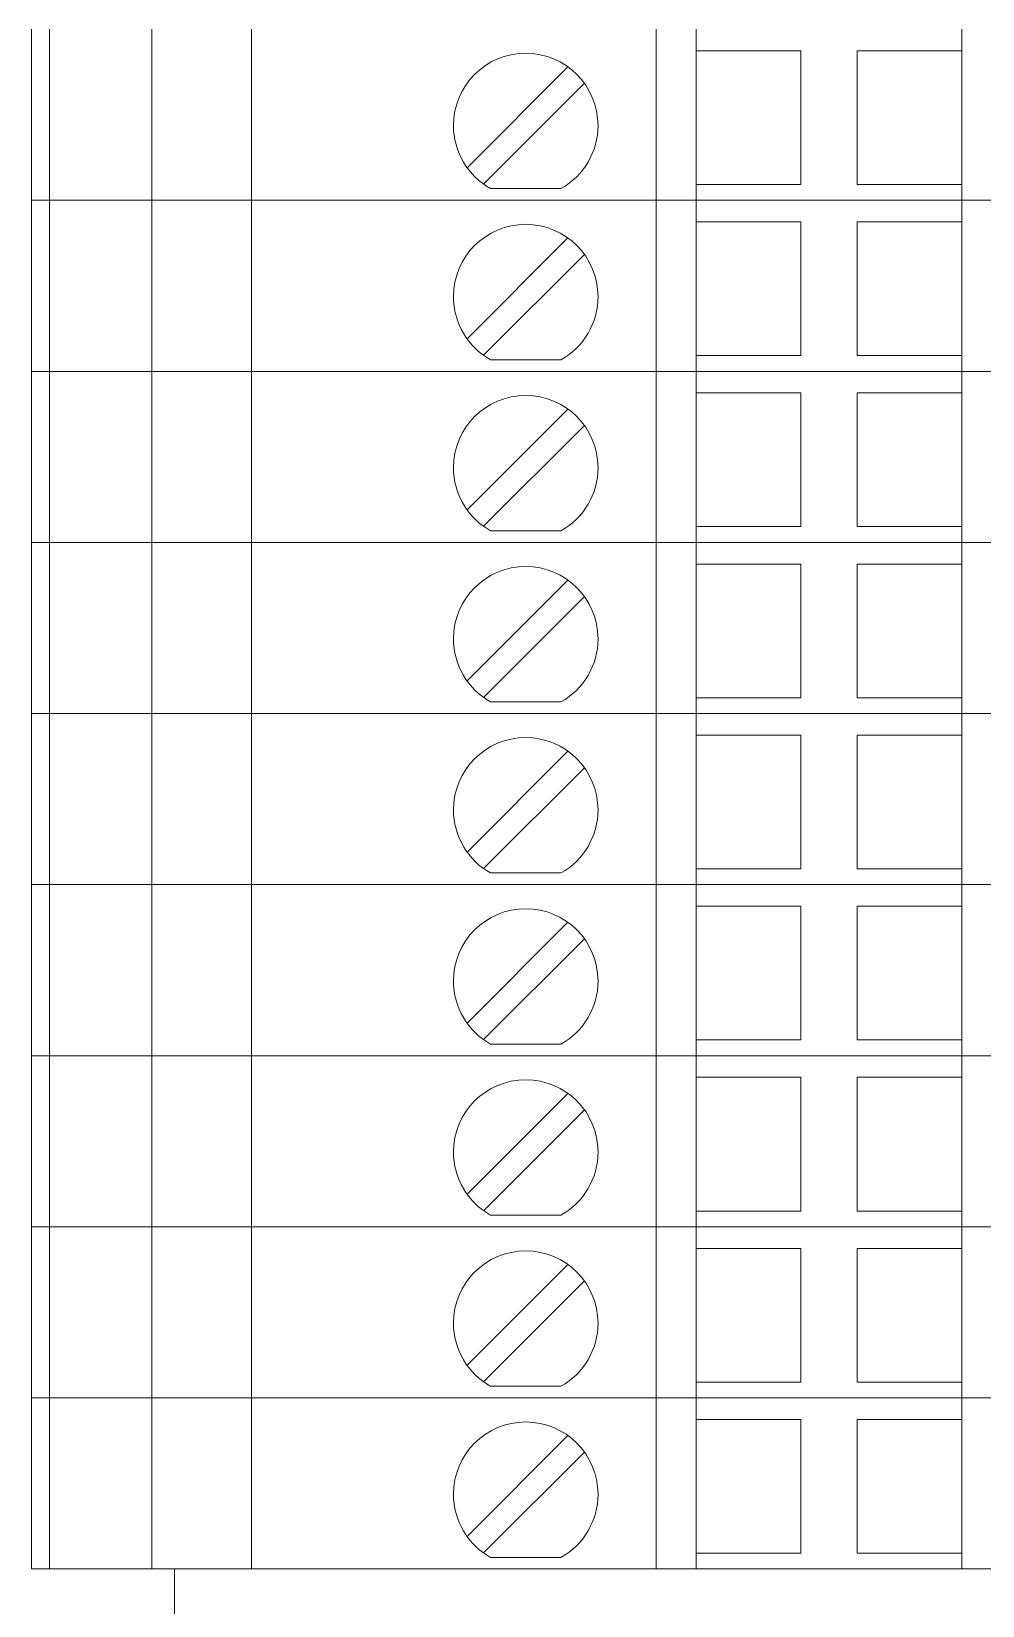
# Model space of a CAD drawing. Header units: millimetres. Extents: x 1880 to 4113, y 771 to 2990.
# Drawn here: x 2688.42 to 2717.04, y 2233.06 to 2280.44 of the extents above; entities that cross this region are included whole.
import ezdxf

# ---------------------------------------------------------------- set-up
doc = ezdxf.new("R2010")
doc.units = ezdxf.units.MM
doc.layers.add('000-PI-Oprema', color=30, linetype='Continuous', lineweight=5)

msp = doc.modelspace()

# ---------------------------------------------------------------- linework, layer by layer
at = {"color": 0, "linetype": 'ByBlock', "lineweight": 0, "ltscale": 0.25}
msp.add_lwpolyline([(2692.722, 2234.164), (2692.722, 2226.814), (2741.322, 2226.814), (2741.322, 2234.164), (2692.722, 2234.164)], dxfattribs=at)
at = {"layer": '000-PI-Oprema', "color": 0, "linetype": 'ByBlock', "lineweight": 0}
for p, q in [((2688.422, 2280.514), (2688.422, 2275.364)), ((2688.969, 2275.364), (2688.969, 2280.514)), ((2692.046, 2280.514), (2692.046, 2275.364)), ((2695.046, 2280.514), (2695.046, 2275.364)), ((2707.222, 2280.514), (2707.222, 2275.364)), ((2708.422, 2280.514), (2708.422, 2275.364)), ((2716.422, 2275.364), (2716.422, 2280.514)), ((2708.422, 2279.864), (2708.422, 2279.864)), ((2708.422, 2279.864), (2711.572, 2279.864)), ((2711.572, 2279.864), (2711.572, 2279.864)), ((2711.572, 2279.864), (2711.572, 2275.839)), ((2713.272, 2279.864), (2716.422, 2279.864)), ((2713.272, 2279.864), (2713.272, 2279.864)), ((2713.272, 2275.839), (2713.272, 2279.864)), ((2716.422, 2279.864), (2716.422, 2279.864)), ((2704.567, 2279.379), (2701.532, 2276.344)), ((2702.026, 2275.849), (2705.062, 2278.884)), ((2707.222, 2278.914), (2707.222, 2278.914)), ((2707.222, 2276.314), (2707.222, 2278.914)), ((2707.222, 2276.314), (2707.222, 2276.314)), ((2702.238, 2275.714), (2702.238, 2275.714)), ((2704.356, 2275.714), (2702.238, 2275.714)), ((2704.356, 2275.714), (2704.356, 2275.714)), ((2708.422, 2275.839), (2708.422, 2275.839)), ((2711.572, 2275.839), (2708.422, 2275.839)), ((2711.572, 2275.839), (2711.572, 2275.839)), ((2713.272, 2275.839), (2713.272, 2275.839)), ((2716.422, 2275.839), (2713.272, 2275.839)), ((2716.422, 2275.839), (2716.422, 2275.839)), ((2688.422, 2275.364), (2707.222, 2275.364)), ((2688.422, 2275.364), (2689.105, 2275.364)), ((2688.422, 2275.364), (2707.222, 2275.364)), ((2688.422, 2275.364), (2688.422, 2270.214)), ((2688.969, 2270.214), (2688.969, 2275.364)), ((2692.046, 2275.364), (2692.046, 2270.214)), ((2695.046, 2275.364), (2695.046, 2270.214)), ((2707.222, 2275.364), (2708.422, 2275.364)), ((2707.222, 2275.364), (2708.422, 2275.364)), ((2707.222, 2275.364), (2707.222, 2270.214)), ((2716.422, 2275.364), (2708.422, 2275.364)), ((2708.422, 2275.364), (2708.422, 2275.364)), ((2708.422, 2275.364), (2708.422, 2275.364)), ((2716.422, 2275.364), (2708.422, 2275.364)), ((2708.422, 2275.364), (2708.422, 2270.214)), ((2716.422, 2275.364), (2717.622, 2275.364)), ((2716.422, 2275.364), (2716.422, 2275.364)), ((2716.422, 2275.364), (2716.422, 2275.364)), ((2716.422, 2275.364), (2717.622, 2275.364)), ((2716.422, 2270.214), (2716.422, 2275.364)), ((2708.422, 2274.714), (2708.422, 2274.714)), ((2708.422, 2274.714), (2711.572, 2274.714)), ((2711.572, 2274.714), (2711.572, 2274.714)), ((2711.572, 2274.714), (2711.572, 2270.689)), ((2713.272, 2274.714), (2716.422, 2274.714)), ((2713.272, 2274.714), (2713.272, 2274.714)), ((2713.272, 2270.689), (2713.272, 2274.714)), ((2716.422, 2274.714), (2716.422, 2274.714)), ((2704.567, 2274.229), (2701.532, 2271.194)), ((2702.026, 2270.699), (2705.062, 2273.734)), ((2707.222, 2273.764), (2707.222, 2273.764)), ((2707.222, 2271.164), (2707.222, 2273.764)), ((2707.222, 2271.164), (2707.222, 2271.164)), ((2702.238, 2270.564), (2702.238, 2270.564)), ((2704.356, 2270.564), (2702.238, 2270.564)), ((2704.356, 2270.564), (2704.356, 2270.564)), ((2708.422, 2270.689), (2708.422, 2270.689)), ((2711.572, 2270.689), (2708.422, 2270.689)), ((2711.572, 2270.689), (2711.572, 2270.689)), ((2713.272, 2270.689), (2713.272, 2270.689)), ((2716.422, 2270.689), (2713.272, 2270.689)), ((2716.422, 2270.689), (2716.422, 2270.689)), ((2688.422, 2270.214), (2707.222, 2270.214)), ((2688.422, 2270.214), (2689.105, 2270.214)), ((2688.422, 2270.214), (2707.222, 2270.214)), ((2688.422, 2270.214), (2688.422, 2265.064)), ((2688.969, 2265.064), (2688.969, 2270.214)), ((2692.046, 2270.214), (2692.046, 2265.064)), ((2695.046, 2270.214), (2695.046, 2265.064)), ((2707.222, 2270.214), (2708.422, 2270.214)), ((2707.222, 2270.214), (2708.422, 2270.214)), ((2707.222, 2270.214), (2707.222, 2265.064)), ((2716.422, 2270.214), (2708.422, 2270.214)), ((2708.422, 2270.214), (2708.422, 2270.214)), ((2708.422, 2270.214), (2708.422, 2270.214)), ((2716.422, 2270.214), (2708.422, 2270.214)), ((2708.422, 2270.214), (2708.422, 2265.064)), ((2716.422, 2270.214), (2717.622, 2270.214)), ((2716.422, 2270.214), (2716.422, 2270.214)), ((2716.422, 2270.214), (2716.422, 2270.214)), ((2716.422, 2270.214), (2717.622, 2270.214)), ((2716.422, 2265.064), (2716.422, 2270.214)), ((2708.422, 2269.564), (2708.422, 2269.564)), ((2708.422, 2269.564), (2711.572, 2269.564)), ((2711.572, 2269.564), (2711.572, 2269.564)), ((2711.572, 2269.564), (2711.572, 2265.539)), ((2713.272, 2269.564), (2716.422, 2269.564)), ((2713.272, 2269.564), (2713.272, 2269.564)), ((2713.272, 2265.539), (2713.272, 2269.564)), ((2716.422, 2269.564), (2716.422, 2269.564)), ((2704.567, 2269.079), (2701.532, 2266.044)), ((2702.026, 2265.549), (2705.062, 2268.584)), ((2707.222, 2268.614), (2707.222, 2268.614)), ((2707.222, 2266.014), (2707.222, 2268.614)), ((2707.222, 2266.014), (2707.222, 2266.014)), ((2702.238, 2265.414), (2702.238, 2265.414)), ((2704.356, 2265.414), (2702.238, 2265.414)), ((2704.356, 2265.414), (2704.356, 2265.414)), ((2708.422, 2265.539), (2708.422, 2265.539)), ((2711.572, 2265.539), (2708.422, 2265.539)), ((2711.572, 2265.539), (2711.572, 2265.539)), ((2713.272, 2265.539), (2713.272, 2265.539)), ((2716.422, 2265.539), (2713.272, 2265.539)), ((2716.422, 2265.539), (2716.422, 2265.539)), ((2688.422, 2265.064), (2707.222, 2265.064)), ((2688.422, 2265.064), (2689.105, 2265.064)), ((2688.422, 2265.064), (2707.222, 2265.064)), ((2688.422, 2265.064), (2688.422, 2259.914)), ((2688.969, 2259.914), (2688.969, 2265.064)), ((2692.046, 2265.064), (2692.046, 2259.914)), ((2695.046, 2265.064), (2695.046, 2259.914)), ((2707.222, 2265.064), (2708.422, 2265.064)), ((2707.222, 2265.064), (2708.422, 2265.064)), ((2707.222, 2265.064), (2707.222, 2259.914)), ((2716.422, 2265.064), (2708.422, 2265.064)), ((2708.422, 2265.064), (2708.422, 2265.064)), ((2708.422, 2265.064), (2708.422, 2265.064)), ((2716.422, 2265.064), (2708.422, 2265.064)), ((2708.422, 2265.064), (2708.422, 2259.914)), ((2716.422, 2265.064), (2717.622, 2265.064)), ((2716.422, 2265.064), (2716.422, 2265.064)), ((2716.422, 2265.064), (2716.422, 2265.064)), ((2716.422, 2265.064), (2717.622, 2265.064)), ((2716.422, 2259.914), (2716.422, 2265.064)), ((2708.422, 2264.414), (2708.422, 2264.414)), ((2708.422, 2264.414), (2711.572, 2264.414)), ((2711.572, 2264.414), (2711.572, 2264.414)), ((2711.572, 2264.414), (2711.572, 2260.389)), ((2713.272, 2264.414), (2716.422, 2264.414)), ((2713.272, 2264.414), (2713.272, 2264.414)), ((2713.272, 2260.389), (2713.272, 2264.414)), ((2716.422, 2264.414), (2716.422, 2264.414)), ((2704.567, 2263.929), (2701.532, 2260.894)), ((2702.026, 2260.399), (2705.062, 2263.434)), ((2707.222, 2263.464), (2707.222, 2263.464)), ((2707.222, 2260.864), (2707.222, 2263.464)), ((2707.222, 2260.864), (2707.222, 2260.864)), ((2702.238, 2260.264), (2702.238, 2260.264)), ((2704.356, 2260.264), (2702.238, 2260.264)), ((2704.356, 2260.264), (2704.356, 2260.264)), ((2708.422, 2260.389), (2708.422, 2260.389)), ((2711.572, 2260.389), (2708.422, 2260.389)), ((2711.572, 2260.389), (2711.572, 2260.389)), ((2713.272, 2260.389), (2713.272, 2260.389)), ((2716.422, 2260.389), (2713.272, 2260.389)), ((2716.422, 2260.389), (2716.422, 2260.389)), ((2688.422, 2259.914), (2707.222, 2259.914)), ((2688.422, 2259.914), (2689.105, 2259.914)), ((2688.422, 2259.914), (2707.222, 2259.914)), ((2688.422, 2259.914), (2688.422, 2254.764)), ((2688.969, 2254.764), (2688.969, 2259.914)), ((2692.046, 2259.914), (2692.046, 2254.764)), ((2695.046, 2259.914), (2695.046, 2254.764)), ((2707.222, 2259.914), (2708.422, 2259.914)), ((2707.222, 2259.914), (2708.422, 2259.914)), ((2707.222, 2259.914), (2707.222, 2254.764)), ((2716.422, 2259.914), (2708.422, 2259.914)), ((2708.422, 2259.914), (2708.422, 2259.914)), ((2708.422, 2259.914), (2708.422, 2259.914)), ((2716.422, 2259.914), (2708.422, 2259.914)), ((2708.422, 2259.914), (2708.422, 2254.764)), ((2716.422, 2259.914), (2717.622, 2259.914)), ((2716.422, 2259.914), (2716.422, 2259.914)), ((2716.422, 2259.914), (2716.422, 2259.914)), ((2716.422, 2259.914), (2717.622, 2259.914)), ((2716.422, 2254.764), (2716.422, 2259.914)), ((2708.422, 2259.264), (2708.422, 2259.264)), ((2708.422, 2259.264), (2711.572, 2259.264)), ((2711.572, 2259.264), (2711.572, 2259.264)), ((2711.572, 2259.264), (2711.572, 2255.239)), ((2713.272, 2259.264), (2716.422, 2259.264)), ((2713.272, 2259.264), (2713.272, 2259.264)), ((2713.272, 2255.239), (2713.272, 2259.264)), ((2716.422, 2259.264), (2716.422, 2259.264)), ((2704.567, 2258.779), (2701.532, 2255.744)), ((2702.026, 2255.249), (2705.062, 2258.284)), ((2707.222, 2258.314), (2707.222, 2258.314)), ((2707.222, 2255.714), (2707.222, 2258.314)), ((2707.222, 2255.714), (2707.222, 2255.714)), ((2702.238, 2255.114), (2702.238, 2255.114)), ((2704.356, 2255.114), (2702.238, 2255.114)), ((2704.356, 2255.114), (2704.356, 2255.114)), ((2708.422, 2255.239), (2708.422, 2255.239)), ((2711.572, 2255.239), (2708.422, 2255.239)), ((2711.572, 2255.239), (2711.572, 2255.239)), ((2713.272, 2255.239), (2713.272, 2255.239)), ((2716.422, 2255.239), (2713.272, 2255.239)), ((2716.422, 2255.239), (2716.422, 2255.239)), ((2688.422, 2254.764), (2707.222, 2254.764)), ((2688.422, 2254.764), (2689.105, 2254.764)), ((2688.422, 2254.764), (2707.222, 2254.764)), ((2688.422, 2254.764), (2688.422, 2249.614)), ((2688.969, 2249.614), (2688.969, 2254.764)), ((2692.046, 2254.764), (2692.046, 2249.614)), ((2695.046, 2254.764), (2695.046, 2249.614)), ((2707.222, 2254.764), (2708.422, 2254.764)), ((2707.222, 2254.764), (2708.422, 2254.764)), ((2707.222, 2254.764), (2707.222, 2249.614)), ((2716.422, 2254.764), (2708.422, 2254.764)), ((2708.422, 2254.764), (2708.422, 2254.764)), ((2708.422, 2254.764), (2708.422, 2254.764)), ((2716.422, 2254.764), (2708.422, 2254.764)), ((2708.422, 2254.764), (2708.422, 2249.614)), ((2716.422, 2254.764), (2717.622, 2254.764)), ((2716.422, 2254.764), (2716.422, 2254.764)), ((2716.422, 2254.764), (2716.422, 2254.764)), ((2716.422, 2254.764), (2717.622, 2254.764)), ((2716.422, 2249.614), (2716.422, 2254.764)), ((2708.422, 2254.114), (2708.422, 2254.114)), ((2708.422, 2254.114), (2711.572, 2254.114)), ((2711.572, 2254.114), (2711.572, 2254.114)), ((2711.572, 2254.114), (2711.572, 2250.089)), ((2713.272, 2254.114), (2716.422, 2254.114)), ((2713.272, 2254.114), (2713.272, 2254.114)), ((2713.272, 2250.089), (2713.272, 2254.114)), ((2716.422, 2254.114), (2716.422, 2254.114)), ((2704.567, 2253.629), (2701.532, 2250.594)), ((2702.026, 2250.099), (2705.062, 2253.134)), ((2707.222, 2253.164), (2707.222, 2253.164)), ((2707.222, 2250.564), (2707.222, 2253.164)), ((2707.222, 2250.564), (2707.222, 2250.564)), ((2708.422, 2250.089), (2708.422, 2250.089)), ((2711.572, 2250.089), (2708.422, 2250.089)), ((2711.572, 2250.089), (2711.572, 2250.089)), ((2713.272, 2250.089), (2713.272, 2250.089)), ((2716.422, 2250.089), (2713.272, 2250.089)), ((2716.422, 2250.089), (2716.422, 2250.089)), ((2688.422, 2249.614), (2707.222, 2249.614)), ((2688.422, 2249.614), (2689.105, 2249.614)), ((2688.422, 2249.614), (2707.222, 2249.614)), ((2688.422, 2249.614), (2688.422, 2244.464)), ((2688.969, 2244.464), (2688.969, 2249.614)), ((2692.046, 2249.614), (2692.046, 2244.464)), ((2695.046, 2249.614), (2695.046, 2244.464)), ((2702.238, 2249.964), (2702.238, 2249.964)), ((2704.356, 2249.964), (2702.238, 2249.964)), ((2704.356, 2249.964), (2704.356, 2249.964)), ((2707.222, 2249.614), (2708.422, 2249.614)), ((2707.222, 2249.614), (2708.422, 2249.614)), ((2707.222, 2249.614), (2707.222, 2244.464)), ((2716.422, 2249.614), (2708.422, 2249.614)), ((2708.422, 2249.614), (2708.422, 2249.614)), ((2708.422, 2249.614), (2708.422, 2249.614)), ((2716.422, 2249.614), (2708.422, 2249.614)), ((2708.422, 2249.614), (2708.422, 2244.464)), ((2716.422, 2249.614), (2717.622, 2249.614)), ((2716.422, 2249.614), (2716.422, 2249.614)), ((2716.422, 2249.614), (2716.422, 2249.614)), ((2716.422, 2249.614), (2717.622, 2249.614)), ((2716.422, 2244.464), (2716.422, 2249.614)), ((2708.422, 2248.964), (2708.422, 2248.964)), ((2708.422, 2248.964), (2711.572, 2248.964)), ((2711.572, 2248.964), (2711.572, 2248.964)), ((2711.572, 2248.964), (2711.572, 2244.939)), ((2713.272, 2248.964), (2716.422, 2248.964)), ((2713.272, 2248.964), (2713.272, 2248.964)), ((2713.272, 2244.939), (2713.272, 2248.964)), ((2716.422, 2248.964), (2716.422, 2248.964)), ((2704.567, 2248.479), (2701.532, 2245.444)), ((2702.026, 2244.949), (2705.062, 2247.984)), ((2707.222, 2248.014), (2707.222, 2248.014)), ((2707.222, 2245.414), (2707.222, 2248.014)), ((2707.222, 2245.414), (2707.222, 2245.414)), ((2708.422, 2244.939), (2708.422, 2244.939)), ((2711.572, 2244.939), (2708.422, 2244.939)), ((2711.572, 2244.939), (2711.572, 2244.939)), ((2713.272, 2244.939), (2713.272, 2244.939)), ((2716.422, 2244.939), (2713.272, 2244.939)), ((2716.422, 2244.939), (2716.422, 2244.939)), ((2688.422, 2244.464), (2707.222, 2244.464)), ((2688.422, 2244.464), (2689.105, 2244.464)), ((2688.422, 2244.464), (2707.222, 2244.464)), ((2688.422, 2244.464), (2688.422, 2239.314)), ((2688.969, 2239.314), (2688.969, 2244.464)), ((2692.046, 2244.464), (2692.046, 2239.314)), ((2695.046, 2244.464), (2695.046, 2239.314)), ((2702.238, 2244.814), (2702.238, 2244.814)), ((2704.356, 2244.814), (2702.238, 2244.814)), ((2704.356, 2244.814), (2704.356, 2244.814)), ((2707.222, 2244.464), (2708.422, 2244.464)), ((2707.222, 2244.464), (2708.422, 2244.464)), ((2707.222, 2244.464), (2707.222, 2239.314)), ((2716.422, 2244.464), (2708.422, 2244.464)), ((2708.422, 2244.464), (2708.422, 2244.464)), ((2708.422, 2244.464), (2708.422, 2244.464)), ((2716.422, 2244.464), (2708.422, 2244.464)), ((2708.422, 2244.464), (2708.422, 2239.314)), ((2716.422, 2244.464), (2717.622, 2244.464)), ((2716.422, 2244.464), (2716.422, 2244.464)), ((2716.422, 2244.464), (2716.422, 2244.464)), ((2716.422, 2244.464), (2717.622, 2244.464)), ((2716.422, 2239.314), (2716.422, 2244.464)), ((2708.422, 2243.814), (2708.422, 2243.814)), ((2708.422, 2243.814), (2711.572, 2243.814)), ((2711.572, 2243.814), (2711.572, 2243.814)), ((2711.572, 2243.814), (2711.572, 2239.789)), ((2713.272, 2243.814), (2716.422, 2243.814)), ((2713.272, 2243.814), (2713.272, 2243.814)), ((2713.272, 2239.789), (2713.272, 2243.814)), ((2716.422, 2243.814), (2716.422, 2243.814)), ((2704.567, 2243.329), (2701.532, 2240.294)), ((2702.026, 2239.799), (2705.062, 2242.834)), ((2707.222, 2242.864), (2707.222, 2242.864)), ((2707.222, 2240.264), (2707.222, 2242.864)), ((2707.222, 2240.264), (2707.222, 2240.264)), ((2702.238, 2239.664), (2702.238, 2239.664)), ((2704.356, 2239.664), (2702.238, 2239.664)), ((2704.356, 2239.664), (2704.356, 2239.664)), ((2708.422, 2239.789), (2708.422, 2239.789)), ((2711.572, 2239.789), (2708.422, 2239.789)), ((2711.572, 2239.789), (2711.572, 2239.789)), ((2713.272, 2239.789), (2713.272, 2239.789)), ((2716.422, 2239.789), (2713.272, 2239.789)), ((2716.422, 2239.789), (2716.422, 2239.789)), ((2688.422, 2239.314), (2707.222, 2239.314)), ((2688.422, 2239.314), (2689.105, 2239.314)), ((2688.422, 2239.314), (2707.222, 2239.314)), ((2688.422, 2239.314), (2688.422, 2234.164)), ((2688.969, 2234.164), (2688.969, 2239.314)), ((2692.046, 2239.314), (2692.046, 2234.164)), ((2695.046, 2239.314), (2695.046, 2234.164)), ((2707.222, 2239.314), (2708.422, 2239.314)), ((2707.222, 2239.314), (2708.422, 2239.314)), ((2707.222, 2239.314), (2707.222, 2234.164)), ((2716.422, 2239.314), (2708.422, 2239.314)), ((2708.422, 2239.314), (2708.422, 2239.314)), ((2708.422, 2239.314), (2708.422, 2239.314)), ((2716.422, 2239.314), (2708.422, 2239.314)), ((2708.422, 2239.314), (2708.422, 2234.164)), ((2716.422, 2239.314), (2717.622, 2239.314)), ((2716.422, 2239.314), (2716.422, 2239.314)), ((2716.422, 2239.314), (2716.422, 2239.314)), ((2716.422, 2239.314), (2717.622, 2239.314)), ((2716.422, 2234.164), (2716.422, 2239.314)), ((2708.422, 2238.664), (2708.422, 2238.664)), ((2708.422, 2238.664), (2711.572, 2238.664)), ((2711.572, 2238.664), (2711.572, 2238.664)), ((2711.572, 2238.664), (2711.572, 2234.639)), ((2713.272, 2238.664), (2716.422, 2238.664)), ((2713.272, 2238.664), (2713.272, 2238.664)), ((2713.272, 2234.639), (2713.272, 2238.664)), ((2716.422, 2238.664), (2716.422, 2238.664)), ((2704.567, 2238.179), (2701.532, 2235.144)), ((2702.026, 2234.649), (2705.062, 2237.684)), ((2707.222, 2237.714), (2707.222, 2237.714)), ((2707.222, 2235.114), (2707.222, 2237.714)), ((2707.222, 2235.114), (2707.222, 2235.114)), ((2702.238, 2234.514), (2702.238, 2234.514)), ((2704.356, 2234.514), (2702.238, 2234.514)), ((2704.356, 2234.514), (2704.356, 2234.514)), ((2708.422, 2234.639), (2708.422, 2234.639)), ((2711.572, 2234.639), (2708.422, 2234.639)), ((2711.572, 2234.639), (2711.572, 2234.639)), ((2713.272, 2234.639), (2713.272, 2234.639)), ((2716.422, 2234.639), (2713.272, 2234.639)), ((2716.422, 2234.639), (2716.422, 2234.639)), ((2688.422, 2234.164), (2707.222, 2234.164)), ((2692.722, 2234.164), (2692.722, 2226.814)), ((2741.322, 2234.164), (2692.722, 2234.164)), ((2707.222, 2234.164), (2708.422, 2234.164)), ((2716.422, 2234.164), (2708.422, 2234.164)), ((2708.422, 2234.164), (2708.422, 2234.164)), ((2716.422, 2234.164), (2717.622, 2234.164)), ((2716.422, 2234.164), (2716.422, 2234.164))]:
    msp.add_line(p, q, dxfattribs=at)
for centre, start, end in [((2703.297, 2277.614), 360, 180), ((2703.297, 2277.614), 180, 240.8754), ((2703.297, 2277.614), 299.1246, 360), ((2703.297, 2272.464), 360, 180), ((2703.297, 2272.464), 180, 240.8754), ((2703.297, 2272.464), 299.1246, 360), ((2703.297, 2267.314), 360, 180), ((2703.297, 2267.314), 180, 240.8754), ((2703.297, 2267.314), 299.1246, 360), ((2703.297, 2262.164), 360, 180), ((2703.297, 2262.164), 180, 240.8754), ((2703.297, 2262.164), 299.1246, 360), ((2703.297, 2257.014), 360, 180), ((2703.297, 2257.014), 180, 240.8754), ((2703.297, 2257.014), 299.1246, 360), ((2703.297, 2251.864), 360, 180), ((2703.297, 2251.864), 180, 240.8754), ((2703.297, 2251.864), 299.1246, 360), ((2703.297, 2246.714), 360, 180), ((2703.297, 2246.714), 180, 240.8754), ((2703.297, 2246.714), 299.1246, 360), ((2703.297, 2241.564), 360, 180), ((2703.297, 2241.564), 180, 240.8754), ((2703.297, 2241.564), 299.1246, 360), ((2703.297, 2236.414), 360, 180), ((2703.297, 2236.414), 180, 240.8754), ((2703.297, 2236.414), 299.1246, 360)]:
    msp.add_arc(centre, 2.175, start, end, dxfattribs=at)

doc.saveas('drawing.dxf')
